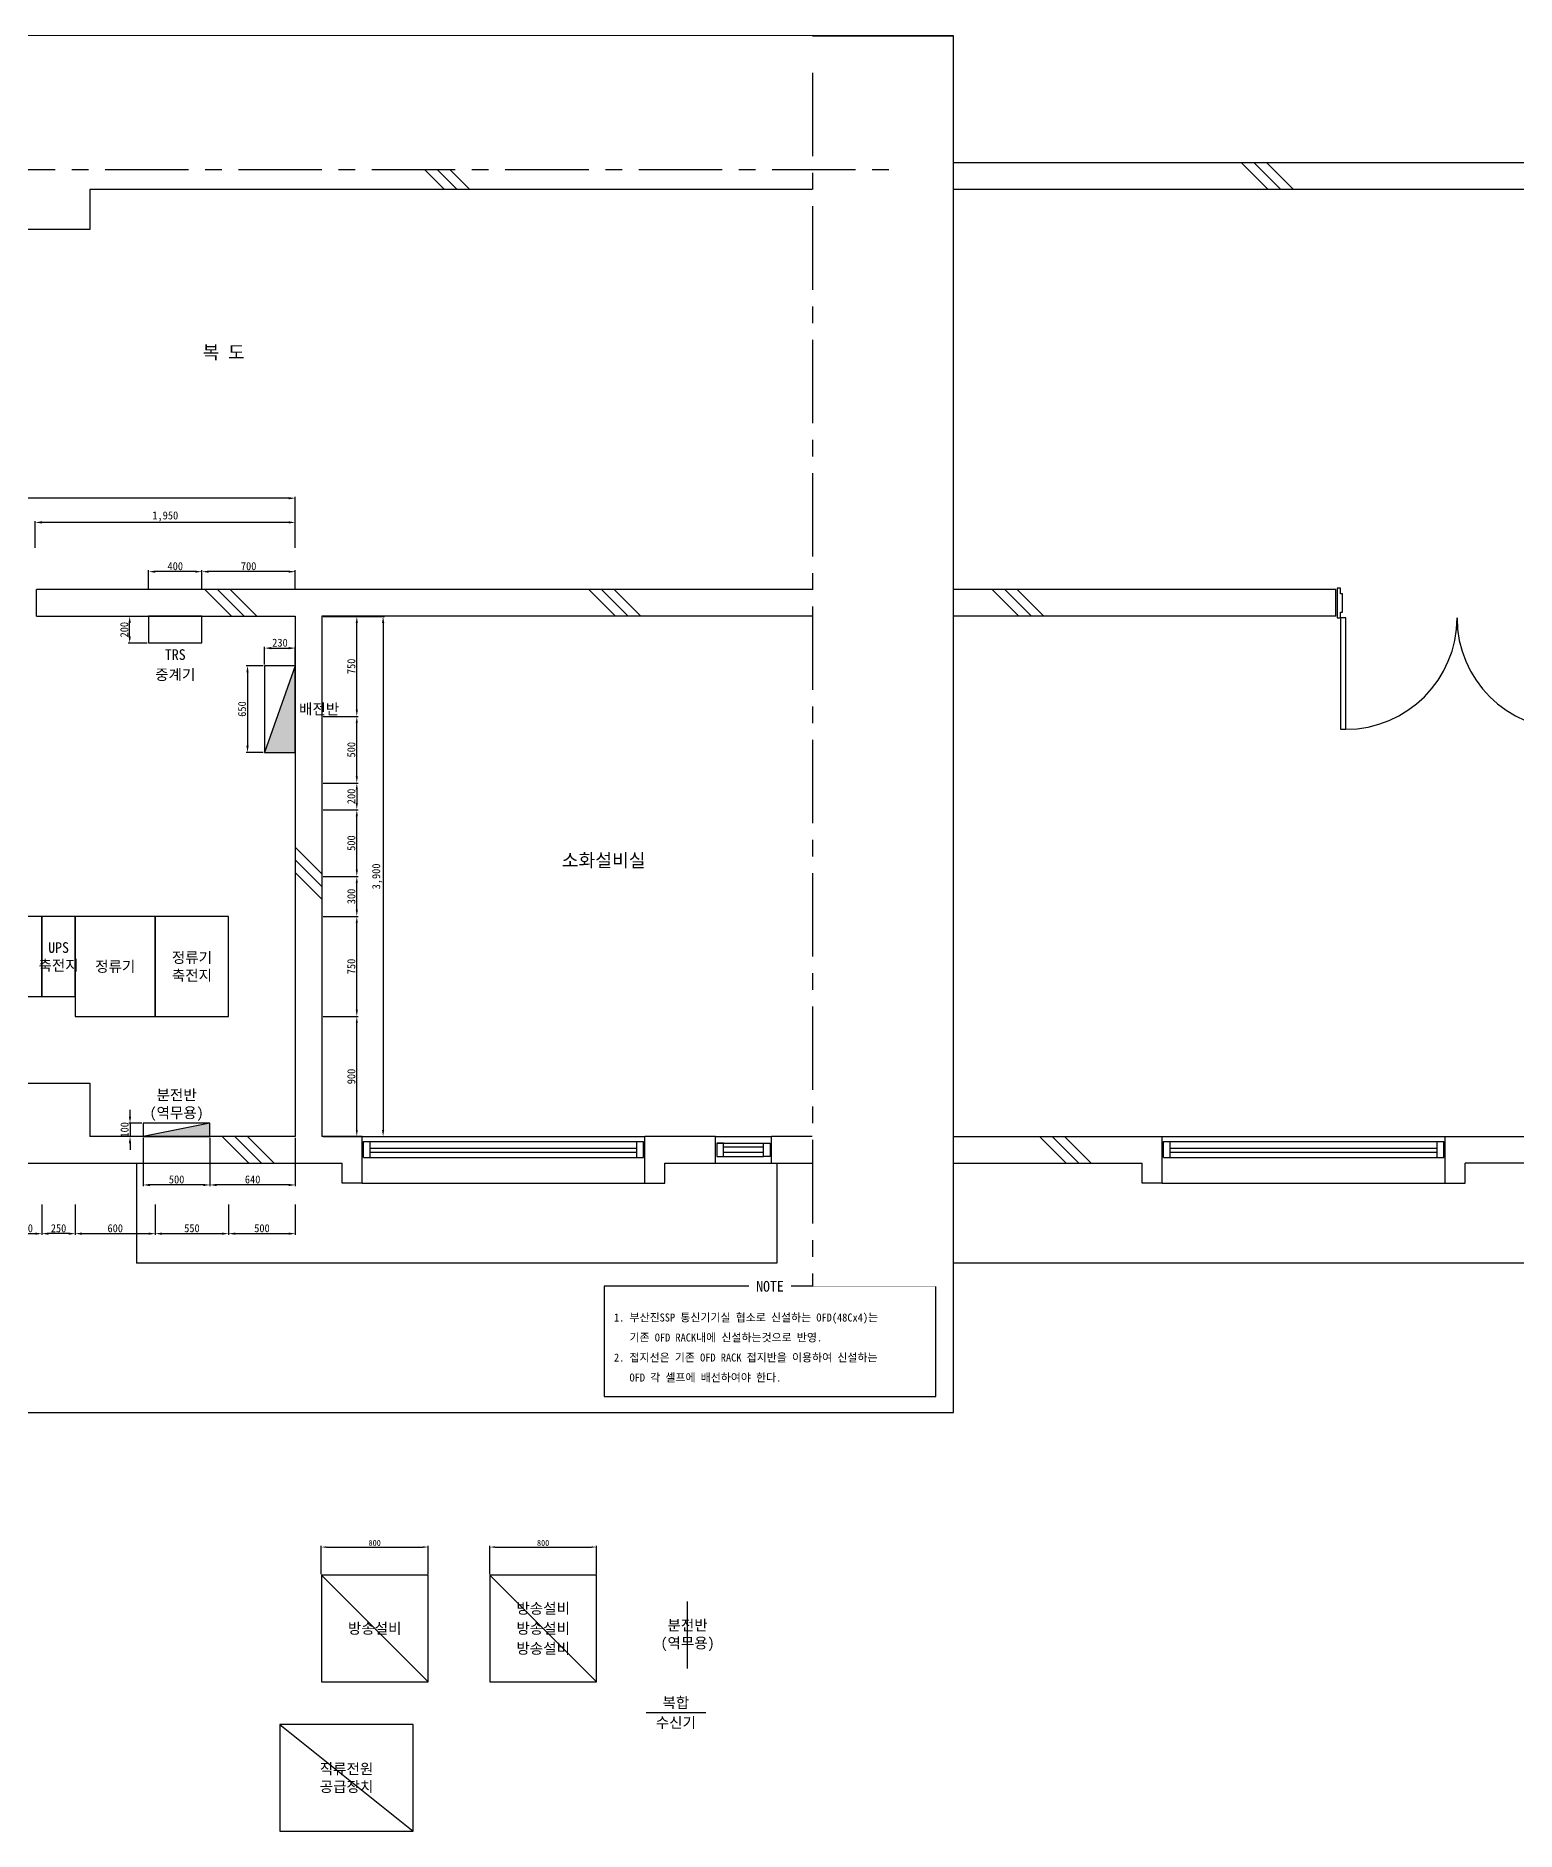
# Model space of a CAD drawing. Header units: millimetres. Extents: x 3254 to 63565, y -370693 to -326973.
# Drawn here: x 41210 to 52308, y -370693 to -357233 of the extents above; entities that cross this region are included whole.
import ezdxf
from ezdxf.enums import TextEntityAlignment as Align

# ---------------------------------------------------------------- set-up
doc = ezdxf.new("R2010")
doc.units = ezdxf.units.MM
doc.set_wipeout_variables(frame=1)
doc.linetypes.add('A-CENTR01', pattern=[2, 1.25, -0.25, 0.25, -0.25])
for name, color, linetype in [('TN-MACL', 6, 'A-CENTR01'), ('TT-BASE', 253, 'Continuous'), ('TZ-BASE', 253, 'Continuous'), ('TZ-DIMS', 1, 'Continuous'), ('TZ-LINE', 4, 'Continuous'), ('TZ-PATT', 254, 'Continuous'), ('TZ-TEX2', 3, 'Continuous'), ('TZ-TEXT', 3, 'Continuous')]:
    doc.layers.add(name, color=color, linetype=linetype)
doc.layers.add('TX-PAPR', color=2, linetype='Continuous', plot=False)
doc.styles.get("Standard").update_dxf_attribs({"font": 'GulimChe.ttf'})
doc.linetypes.add('BATTINB', pattern='A,0,-0.0025,[134,GulimChe.ttf,S=0.0025,R=0,X=-0.0025,Y=0.01],-0.005,[134,GulimChe.ttf,S=0.0025,R=180,X=0.0025,Y=0.01],-0.0025', length=0.01)
doc.dimstyles.new('D15', dxfattribs={"dimscale": 15, "dimtxt": 3, "dimasz": 2.5, "dimexe": 0.5, "dimexo": 0.5, "dimgap": 0.5, "dimtad": 1, "dimdec": 0, "dimzin": 1, "dimdsep": 46, "dimlunit": 6, "dimtxsty": 'Standard', "dimcen": 1, "dimclrd": 1, "dimclre": 1, "dimclrt": 3, "dimadec": 0, "dimazin": 0, "dimtfac": 1, "dimtdec": 0, "dimtix": 1, "dimtmove": 2, "dimatfit": 3, "dimfxl": 0, "dimtvp": 2, "dimlwd": -1, "dimlwe": -1, "dimarcsym": 0})
doc.dimstyles.new('D20', dxfattribs={"dimscale": 20, "dimtxt": 3, "dimasz": 2.5, "dimexe": 0.5, "dimexo": 0.5, "dimgap": 0.5, "dimtad": 1, "dimdec": 0, "dimzin": 1, "dimdsep": 46, "dimlunit": 6, "dimtxsty": 'Standard', "dimcen": 1, "dimclrd": 1, "dimclre": 1, "dimclrt": 3, "dimadec": 0, "dimazin": 0, "dimtfac": 1, "dimtdec": 0, "dimtix": 1, "dimtmove": 2, "dimatfit": 3, "dimfxl": 0, "dimtvp": 2, "dimlwd": -1, "dimlwe": -1, "dimarcsym": 0})

# ---------------------------------------------------------------- blocks, each defined once
blk = doc.blocks.new('*D41')
at = {"layer": 'DEFPOINTS', "color": 0}
for p in [(41505, -365985), (42105, -365985), (42105, -366213)]:
    blk.add_point(p, dxfattribs=at)
at = {"layer": 'TZ-DIMS', "color": 1}
for p, q in [((41505, -365995), (41505, -366223)), ((42105, -365995), (42105, -366223)), ((41555, -366213), (42055, -366213))]:
    blk.add_line(p, q, dxfattribs=at)
for points in [[(41555, -366205), (41555, -366222), (41505, -366213)], [(42055, -366205), (42055, -366222), (42105, -366213)]]:
    blk.add_solid(points, dxfattribs=at)
at = {"layer": 'TZ-DIMS', "color": 3, "insert": (41805, -366173), "char_height": 60, "attachment_point": 5}
blk.add_mtext('600', dxfattribs=at)
blk = doc.blocks.new('*D42')
at = {"layer": 'DEFPOINTS', "color": 0}
for p in [(42105, -365985), (42655, -365985), (42655, -366213)]:
    blk.add_point(p, dxfattribs=at)
at = {"layer": 'TZ-DIMS', "color": 1}
for p, q in [((42105, -365995), (42105, -366223)), ((42655, -365995), (42655, -366223)), ((42155, -366213), (42605, -366213))]:
    blk.add_line(p, q, dxfattribs=at)
for points in [[(42155, -366205), (42155, -366222), (42105, -366213)], [(42605, -366205), (42605, -366222), (42655, -366213)]]:
    blk.add_solid(points, dxfattribs=at)
at = {"layer": 'TZ-DIMS', "color": 3, "insert": (42380, -366173), "char_height": 60, "attachment_point": 5}
blk.add_mtext('550', dxfattribs=at)
blk = doc.blocks.new('*D43')
at = {"layer": 'DEFPOINTS', "color": 0}
for p in [(42655, -365985), (43155, -365985), (43155, -366213)]:
    blk.add_point(p, dxfattribs=at)
at = {"layer": 'TZ-DIMS', "color": 1}
for p, q in [((42655, -365995), (42655, -366223)), ((43155, -365995), (43155, -366223)), ((42705, -366213), (43105, -366213))]:
    blk.add_line(p, q, dxfattribs=at)
for points in [[(42705, -366205), (42705, -366222), (42655, -366213)], [(43105, -366205), (43105, -366222), (43155, -366213)]]:
    blk.add_solid(points, dxfattribs=at)
at = {"layer": 'TZ-DIMS', "color": 3, "insert": (42905, -366173), "char_height": 60, "attachment_point": 5}
blk.add_mtext('500', dxfattribs=at)
blk = doc.blocks.new('*D34')
at = {"layer": 'DEFPOINTS', "color": 0}
for p in [(43355, -364585), (43616, -364585), (43355, -365485)]:
    blk.add_point(p, dxfattribs=at)
at = {"layer": 'TZ-DIMS', "color": 1}
for p, q in [((43365, -364585), (43626, -364585)), ((43616, -365435), (43616, -364635)), ((43365, -365485), (43626, -365485))]:
    blk.add_line(p, q, dxfattribs=at)
for points in [[(43608, -364635), (43624, -364635), (43616, -364585)], [(43608, -365435), (43624, -365435), (43616, -365485)]]:
    blk.add_solid(points, dxfattribs=at)
at = {"layer": 'TZ-DIMS', "color": 3, "insert": (43575, -365035), "char_height": 60, "attachment_point": 5, "rotation": 90}
blk.add_mtext('900', dxfattribs=at)
blk = doc.blocks.new('*D35')
at = {"layer": 'DEFPOINTS', "color": 0}
for p in [(43355, -363835), (43616, -363835), (43355, -364585)]:
    blk.add_point(p, dxfattribs=at)
at = {"layer": 'TZ-DIMS', "color": 1}
for p, q in [((43365, -363835), (43626, -363835)), ((43616, -364535), (43616, -363885)), ((43365, -364585), (43626, -364585))]:
    blk.add_line(p, q, dxfattribs=at)
for points in [[(43608, -363885), (43624, -363885), (43616, -363835)], [(43608, -364535), (43624, -364535), (43616, -364585)]]:
    blk.add_solid(points, dxfattribs=at)
at = {"layer": 'TZ-DIMS', "color": 3, "insert": (43575, -364210), "char_height": 60, "attachment_point": 5, "rotation": 90}
blk.add_mtext('750', dxfattribs=at)
blk = doc.blocks.new('*D36')
at = {"layer": 'DEFPOINTS', "color": 0}
for p in [(43355, -363535), (43616, -363535), (43355, -363835)]:
    blk.add_point(p, dxfattribs=at)
at = {"layer": 'TZ-DIMS', "color": 1}
for p, q in [((43365, -363535), (43626, -363535)), ((43616, -363785), (43616, -363585)), ((43365, -363835), (43626, -363835))]:
    blk.add_line(p, q, dxfattribs=at)
for points in [[(43608, -363585), (43624, -363585), (43616, -363535)], [(43608, -363785), (43624, -363785), (43616, -363835)]]:
    blk.add_solid(points, dxfattribs=at)
at = {"layer": 'TZ-DIMS', "color": 3, "insert": (43575, -363685), "char_height": 60, "attachment_point": 5, "rotation": 90}
blk.add_mtext('300', dxfattribs=at)
blk = doc.blocks.new('*D37')
at = {"layer": 'DEFPOINTS', "color": 0}
for p in [(43355, -363035), (43616, -363035), (43355, -363535)]:
    blk.add_point(p, dxfattribs=at)
at = {"layer": 'TZ-DIMS', "color": 1}
for p, q in [((43365, -363035), (43626, -363035)), ((43616, -363485), (43616, -363085)), ((43365, -363535), (43626, -363535))]:
    blk.add_line(p, q, dxfattribs=at)
for points in [[(43608, -363085), (43624, -363085), (43616, -363035)], [(43608, -363485), (43624, -363485), (43616, -363535)]]:
    blk.add_solid(points, dxfattribs=at)
at = {"layer": 'TZ-DIMS', "color": 3, "insert": (43575, -363285), "char_height": 60, "attachment_point": 5, "rotation": 90}
blk.add_mtext('500', dxfattribs=at)
blk = doc.blocks.new('*D38')
at = {"layer": 'DEFPOINTS', "color": 0}
for p in [(43355, -361585), (43616, -361585), (43355, -362335)]:
    blk.add_point(p, dxfattribs=at)
at = {"layer": 'TZ-DIMS', "color": 1}
for p, q in [((43365, -361585), (43626, -361585)), ((43616, -362285), (43616, -361635)), ((43365, -362335), (43626, -362335))]:
    blk.add_line(p, q, dxfattribs=at)
for points in [[(43608, -361635), (43624, -361635), (43616, -361585)], [(43608, -362285), (43624, -362285), (43616, -362335)]]:
    blk.add_solid(points, dxfattribs=at)
at = {"layer": 'TZ-DIMS', "color": 3, "insert": (43575, -361960), "char_height": 60, "attachment_point": 5, "rotation": 90}
blk.add_mtext('750', dxfattribs=at)
blk = doc.blocks.new('*D39')
at = {"layer": 'DEFPOINTS', "color": 0}
for p in [(43355, -362335), (43616, -362335), (43355, -362835)]:
    blk.add_point(p, dxfattribs=at)
at = {"layer": 'TZ-DIMS', "color": 1}
for p, q in [((43365, -362335), (43626, -362335)), ((43616, -362785), (43616, -362385)), ((43365, -362835), (43626, -362835))]:
    blk.add_line(p, q, dxfattribs=at)
for points in [[(43608, -362385), (43624, -362385), (43616, -362335)], [(43608, -362785), (43624, -362785), (43616, -362835)]]:
    blk.add_solid(points, dxfattribs=at)
at = {"layer": 'TZ-DIMS', "color": 3, "insert": (43575, -362585), "char_height": 60, "attachment_point": 5, "rotation": 90}
blk.add_mtext('500', dxfattribs=at)
blk = doc.blocks.new('*D44')
at = {"layer": 'DEFPOINTS', "color": 0}
for p in [(43355, -362835), (43355, -363035), (43616, -363035)]:
    blk.add_point(p, dxfattribs=at)
at = {"layer": 'TZ-DIMS', "color": 1}
for p, q in [((43365, -362835), (43626, -362835)), ((43616, -362885), (43616, -362985)), ((43365, -363035), (43626, -363035))]:
    blk.add_line(p, q, dxfattribs=at)
for points in [[(43608, -362885), (43624, -362885), (43616, -362835)], [(43608, -362985), (43624, -362985), (43616, -363035)]]:
    blk.add_solid(points, dxfattribs=at)
at = {"layer": 'TZ-DIMS', "color": 3, "insert": (43575, -362935), "char_height": 60, "attachment_point": 5, "rotation": 90}
blk.add_mtext('200', dxfattribs=at)
blk = doc.blocks.new('*D24')
at = {"layer": 'DEFPOINTS', "color": 0}
for p in [(41205, -360881), (41205, -361081), (43155, -361081)]:
    blk.add_point(p, dxfattribs=at)
at = {"layer": 'TZ-DIMS', "color": 1}
for p, q in [((41205, -361071), (41205, -360871)), ((43105, -360881), (41255, -360881)), ((43155, -361071), (43155, -360871))]:
    blk.add_line(p, q, dxfattribs=at)
for points in [[(41255, -360872), (41255, -360889), (41205, -360881)], [(43105, -360872), (43105, -360889), (43155, -360881)]]:
    blk.add_solid(points, dxfattribs=at)
at = {"layer": 'TZ-DIMS', "color": 3, "insert": (42180, -360836), "char_height": 60, "attachment_point": 5}
blk.add_mtext('1,950', dxfattribs=at)
blk = doc.blocks.new('*D27')
at = {"layer": 'DEFPOINTS', "color": 0}
for p in [(42455, -361250), (42455, -361385), (43155, -361385)]:
    blk.add_point(p, dxfattribs=at)
at = {"layer": 'TZ-DIMS', "color": 1}
for p, q in [((42455, -361375), (42455, -361240)), ((43105, -361250), (42505, -361250)), ((43155, -361375), (43155, -361240))]:
    blk.add_line(p, q, dxfattribs=at)
for points in [[(42505, -361242), (42505, -361258), (42455, -361250)], [(43105, -361242), (43105, -361258), (43155, -361250)]]:
    blk.add_solid(points, dxfattribs=at)
at = {"layer": 'TZ-DIMS', "color": 3, "insert": (42805, -361209), "char_height": 60, "attachment_point": 5}
blk.add_mtext('700', dxfattribs=at)
blk = doc.blocks.new('*D28')
at = {"layer": 'DEFPOINTS', "color": 0}
for p in [(42055, -361250), (42055, -361385), (42455, -361385)]:
    blk.add_point(p, dxfattribs=at)
at = {"layer": 'TZ-DIMS', "color": 1}
for p, q in [((42055, -361375), (42055, -361240)), ((42405, -361250), (42105, -361250)), ((42455, -361375), (42455, -361240))]:
    blk.add_line(p, q, dxfattribs=at)
for points in [[(42105, -361242), (42105, -361258), (42055, -361250)], [(42405, -361242), (42405, -361258), (42455, -361250)]]:
    blk.add_solid(points, dxfattribs=at)
at = {"layer": 'TZ-DIMS', "color": 3, "insert": (42255, -361209), "char_height": 60, "attachment_point": 5}
blk.add_mtext('400', dxfattribs=at)
blk = doc.blocks.new('*D48')
at = {"layer": 'DEFPOINTS', "color": 0}
for p in [(41913, -361585), (42055, -361585), (42055, -361785)]:
    blk.add_point(p, dxfattribs=at)
at = {"layer": 'TZ-DIMS', "color": 1}
for p, q in [((42045, -361585), (41903, -361585)), ((41913, -361735), (41913, -361635)), ((42045, -361785), (41903, -361785))]:
    blk.add_line(p, q, dxfattribs=at)
for points in [[(41905, -361635), (41922, -361635), (41913, -361585)], [(41905, -361735), (41922, -361735), (41913, -361785)]]:
    blk.add_solid(points, dxfattribs=at)
at = {"layer": 'TZ-DIMS', "color": 3, "insert": (41873, -361685), "char_height": 60, "attachment_point": 5, "rotation": 90}
blk.add_mtext('200', dxfattribs=at)
blk = doc.blocks.new('*D53')
at = {"layer": 'DEFPOINTS', "color": 0}
for p in [(42515, -365485), (43155, -365485), (42515, -365848)]:
    blk.add_point(p, dxfattribs=at)
at = {"layer": 'TZ-DIMS', "color": 1}
for p, q in [((42515, -365495), (42515, -365858)), ((43155, -365495), (43155, -365858)), ((43105, -365848), (42565, -365848))]:
    blk.add_line(p, q, dxfattribs=at)
for points in [[(42565, -365840), (42565, -365857), (42515, -365848)], [(43105, -365840), (43105, -365857), (43155, -365848)]]:
    blk.add_solid(points, dxfattribs=at)
at = {"layer": 'TZ-DIMS', "color": 3, "insert": (42835, -365807), "char_height": 60, "attachment_point": 5}
blk.add_mtext('640', dxfattribs=at)
blk = doc.blocks.new('*D54')
at = {"layer": 'DEFPOINTS', "color": 0}
for p in [(42015, -365485), (42515, -365485), (42015, -365848)]:
    blk.add_point(p, dxfattribs=at)
at = {"layer": 'TZ-DIMS', "color": 1}
for p, q in [((42015, -365495), (42015, -365858)), ((42515, -365495), (42515, -365858)), ((42465, -365848), (42065, -365848))]:
    blk.add_line(p, q, dxfattribs=at)
for points in [[(42065, -365840), (42065, -365857), (42015, -365848)], [(42465, -365840), (42465, -365857), (42515, -365848)]]:
    blk.add_solid(points, dxfattribs=at)
at = {"layer": 'TZ-DIMS', "color": 3, "insert": (42265, -365807), "char_height": 60, "attachment_point": 5}
blk.add_mtext('500', dxfattribs=at)
blk = doc.blocks.new('*D55')
at = {"layer": 'DEFPOINTS', "color": 0}
for p in [(42015, -365385), (41916, -365485), (42015, -365485)]:
    blk.add_point(p, dxfattribs=at)
at = {"layer": 'TZ-DIMS', "color": 1}
for p, q in [((41916, -365335), (41916, -365285)), ((42005, -365385), (41906, -365385)), ((41916, -365385), (41916, -365485)), ((42005, -365485), (41906, -365485)), ((41916, -365535), (41916, -365585))]:
    blk.add_line(p, q, dxfattribs=at)
for points in [[(41907, -365335), (41924, -365335), (41916, -365385)], [(41907, -365535), (41924, -365535), (41916, -365485)]]:
    blk.add_solid(points, dxfattribs=at)
at = {"layer": 'TZ-DIMS', "color": 3, "insert": (41875, -365435), "char_height": 60, "attachment_point": 5, "rotation": 90}
blk.add_mtext('100', dxfattribs=at)
blk = doc.blocks.new('*D56')
at = {"layer": 'DEFPOINTS', "color": 0}
for p in [(42925, -361955), (42797, -362605), (42925, -362605)]:
    blk.add_point(p, dxfattribs=at)
at = {"layer": 'TZ-DIMS', "color": 1}
for p, q in [((42915, -361955), (42787, -361955)), ((42797, -362005), (42797, -362555)), ((42915, -362605), (42787, -362605))]:
    blk.add_line(p, q, dxfattribs=at)
for points in [[(42788, -362005), (42805, -362005), (42797, -361955)], [(42788, -362555), (42805, -362555), (42797, -362605)]]:
    blk.add_solid(points, dxfattribs=at)
at = {"layer": 'TZ-DIMS', "color": 3, "insert": (42756, -362280), "char_height": 60, "attachment_point": 5, "rotation": 90}
blk.add_mtext('650', dxfattribs=at)
blk = doc.blocks.new('*D57')
at = {"layer": 'DEFPOINTS', "color": 0}
for p in [(43155, -361823), (42925, -361955), (43155, -361955)]:
    blk.add_point(p, dxfattribs=at)
at = {"layer": 'TZ-DIMS', "color": 1}
for p, q in [((42925, -361945), (42925, -361813)), ((42975, -361823), (43105, -361823)), ((43155, -361945), (43155, -361813))]:
    blk.add_line(p, q, dxfattribs=at)
for points in [[(42975, -361815), (42975, -361832), (42925, -361823)], [(43105, -361815), (43105, -361832), (43155, -361823)]]:
    blk.add_solid(points, dxfattribs=at)
at = {"layer": 'TZ-DIMS', "color": 3, "insert": (43040, -361783), "char_height": 60, "attachment_point": 5}
blk.add_mtext('230', dxfattribs=at)
blk = doc.blocks.new('*D45')
at = {"layer": 'DEFPOINTS', "color": 0}
for p in [(37465, -360699), (37465, -361081), (43155, -361081)]:
    blk.add_point(p, dxfattribs=at)
at = {"layer": 'TZ-DIMS', "color": 1}
for p, q in [((37465, -361071), (37465, -360689)), ((43105, -360699), (37515, -360699)), ((43155, -361071), (43155, -360689))]:
    blk.add_line(p, q, dxfattribs=at)
for points in [[(37515, -360691), (37515, -360708), (37465, -360699)], [(43105, -360691), (43105, -360708), (43155, -360699)]]:
    blk.add_solid(points, dxfattribs=at)
at = {"layer": 'TZ-DIMS', "color": 3, "insert": (40310, -360655), "char_height": 60, "attachment_point": 5}
blk.add_mtext('5,690', dxfattribs=at)
blk = doc.blocks.new('*D58')
at = {"layer": 'DEFPOINTS', "color": 0}
for p in [(43355, -361585), (43355, -365485), (43813, -365485)]:
    blk.add_point(p, dxfattribs=at)
at = {"layer": 'TZ-DIMS', "color": 1}
for p, q in [((43365, -361585), (43823, -361585)), ((43813, -361635), (43813, -365435)), ((43365, -365485), (43823, -365485))]:
    blk.add_line(p, q, dxfattribs=at)
for points in [[(43805, -361635), (43822, -361635), (43813, -361585)], [(43805, -365435), (43822, -365435), (43813, -365485)]]:
    blk.add_solid(points, dxfattribs=at)
at = {"layer": 'TZ-DIMS', "color": 3, "insert": (43769, -363535), "char_height": 60, "attachment_point": 5, "rotation": 90}
blk.add_mtext('3,900', dxfattribs=at)
blk = doc.blocks.new('*D60')
at = {"layer": 'DEFPOINTS', "color": 0}
for p in [(41005, -365985), (41255, -365985), (41255, -366213)]:
    blk.add_point(p, dxfattribs=at)
at = {"layer": 'TZ-DIMS', "color": 1}
for p, q in [((41005, -365995), (41005, -366223)), ((41255, -365995), (41255, -366223)), ((41055, -366213), (41205, -366213))]:
    blk.add_line(p, q, dxfattribs=at)
for points in [[(41055, -366205), (41055, -366222), (41005, -366213)], [(41205, -366205), (41205, -366222), (41255, -366213)]]:
    blk.add_solid(points, dxfattribs=at)
at = {"layer": 'TZ-DIMS', "color": 3, "insert": (41130, -366173), "char_height": 60, "attachment_point": 5}
blk.add_mtext('250', dxfattribs=at)
blk = doc.blocks.new('*D61')
at = {"layer": 'DEFPOINTS', "color": 0}
for p in [(41255, -365985), (41505, -365985), (41255, -366213)]:
    blk.add_point(p, dxfattribs=at)
at = {"layer": 'TZ-DIMS', "color": 1}
for p, q in [((41255, -365995), (41255, -366223)), ((41505, -365995), (41505, -366223)), ((41455, -366213), (41305, -366213))]:
    blk.add_line(p, q, dxfattribs=at)
for points in [[(41305, -366205), (41305, -366222), (41255, -366213)], [(41455, -366205), (41455, -366222), (41505, -366213)]]:
    blk.add_solid(points, dxfattribs=at)
at = {"layer": 'TZ-DIMS', "color": 3, "insert": (41380, -366173), "char_height": 60, "attachment_point": 5}
blk.add_mtext('250', dxfattribs=at)
blk = doc.blocks.new('*D62')
at = {"layer": 'DEFPOINTS', "color": 0}
for p in [(44150, -368563), (43350, -368772), (44150, -368772)]:
    blk.add_point(p, dxfattribs=at)
at = {"layer": 'TZ-DIMS', "color": 1}
for p, q in [((43350, -368765), (43350, -368555)), ((43388, -368563), (44113, -368563)), ((44150, -368765), (44150, -368555))]:
    blk.add_line(p, q, dxfattribs=at)
for points in [[(43388, -368557), (43388, -368569), (43350, -368563)], [(44113, -368557), (44113, -368569), (44150, -368563)]]:
    blk.add_solid(points, dxfattribs=at)
at = {"layer": 'TZ-DIMS', "color": 3, "insert": (43750, -368532), "char_height": 45, "attachment_point": 5}
blk.add_mtext('800', dxfattribs=at)
blk = doc.blocks.new('*D63')
at = {"layer": 'DEFPOINTS', "color": 0}
for p in [(45413, -368563), (44613, -368772), (45413, -368772)]:
    blk.add_point(p, dxfattribs=at)
at = {"layer": 'TZ-DIMS', "color": 1}
for p, q in [((44613, -368765), (44613, -368555)), ((44651, -368563), (45376, -368563)), ((45413, -368765), (45413, -368555))]:
    blk.add_line(p, q, dxfattribs=at)
for points in [[(44651, -368557), (44651, -368569), (44613, -368563)], [(45376, -368557), (45376, -368569), (45413, -368563)]]:
    blk.add_solid(points, dxfattribs=at)
at = {"layer": 'TZ-DIMS', "color": 3, "insert": (45013, -368532), "char_height": 45, "attachment_point": 5}
blk.add_mtext('800', dxfattribs=at)

msp = doc.modelspace()

# ---------------------------------------------------------------- hatches: boundary and pattern name
at = {"layer": 'TT-BASE'}
h = msp.add_hatch(color=256, dxfattribs=at)
h.dxf.hatch_style = 1
h.paths.add_polyline_path([(43155.1, -361954.8), (42925.1, -362604.8), (43155.1, -362604.8)])
h = msp.add_hatch(color=256, dxfattribs=at)
h.dxf.hatch_style = 1
h.paths.add_polyline_path([(42515.1, -365384.8), (42015.1, -365484.8), (42515.1, -365484.8)])

# ---------------------------------------------------------------- linework, layer by layer
for points in [[(42055.1, -361784.8), (42455.1, -361784.8), (42455.1, -361584.8), (42055.1, -361584.8)], [(42925.1, -362604.8), (43155.1, -362604.8), (43155.1, -361954.8), (42925.1, -361954.8)], [(41005.1, -364434.8), (41255.1, -364434.8), (41255.1, -363834.8), (41005.1, -363834.8)], [(41255.1, -364434.8), (41505.1, -364434.8), (41505.1, -363834.8), (41255.1, -363834.8)], [(41505.1, -364584.8), (42105.1, -364584.8), (42105.1, -363834.8), (41505.1, -363834.8)], [(42105.1, -364584.8), (42655.1, -364584.8), (42655.1, -363834.8), (42105.1, -363834.8)], [(42015.1, -365484.8), (42515.1, -365484.8), (42515.1, -365384.8), (42015.1, -365384.8)], [(43350.3, -369572.5), (44150.3, -369572.5), (44150.3, -368772.5), (43350.3, -368772.5)], [(44613.2, -369572.5), (45413.2, -369572.5), (45413.2, -368772.5), (44613.2, -368772.5)], [(43038.8, -370692.6), (44038.8, -370692.6), (44038.8, -369892.6), (43038.8, -369892.6)]]:
    msp.add_lwpolyline(points, close=True, dxfattribs=at)
for points in [[(43155.1, -361954.8), (42925.1, -362604.8)], [(42515.1, -365384.8), (42015.1, -365484.8)], [(43350.3, -368772.5), (44150.3, -369572.5)], [(44613.2, -368772.5), (45413.2, -369572.5)], [(43038.8, -369892.6), (44038.8, -370692.6)]]:
    msp.add_lwpolyline(points, dxfattribs=at)
at = {"layer": 'TX-PAPR'}
msp.add_lwpolyline([(32170.1, -367553.2), (48090.1, -367553.2), (48090.1, -357233.2), (32170.1, -357233.2)], close=True, dxfattribs=at)
for points in [[(46095.9, -369472.6), (46095.9, -368972.3)], [(45784.6, -369804.3), (46231.6, -369804.3)]]:
    msp.add_lwpolyline(points, dxfattribs=at)
at = {"layer": 'TZ-BASE'}
for p, q in [((44278.8, -358128.3), (44172.3, -358128.3)), ((44522.3, -358128.3), (44415.8, -358128.3)), ((59415.1, -358184.8), (22875.1, -358184.8)), ((44073.9, -358184.8), (44273.9, -358384.8)), ((44168.2, -358184.8), (44368.2, -358384.8)), ((44262.4, -358184.8), (44462.4, -358384.8)), ((50249.3, -358184.8), (50449.3, -358384.8)), ((50343.6, -358184.8), (50543.6, -358384.8)), ((50437.8, -358184.8), (50637.8, -358384.8)), ((41615.1, -358384.8), (41615.1, -358684.8)), ((47115.1, -358384.8), (41615.1, -358384.8)), ((47115.1, -358684.8), (47115.1, -358384.8)), ((47615.1, -358384.8), (47615.1, -358684.8)), ((53115.1, -358384.8), (47615.1, -358384.8)), ((41615.1, -358684.8), (41115.1, -358684.8)), ((47615.1, -358684.8), (47115.1, -358684.8)), ((41215.1, -361584.8), (41215.1, -361384.8)), ((50955.1, -361384.8), (41215.1, -361384.8)), ((42477.6, -361384.8), (42677.6, -361584.8)), ((42571.9, -361384.8), (42771.9, -361584.8)), ((42666.2, -361384.8), (42866.2, -361584.8)), ((45356.8, -361384.8), (45556.8, -361584.8)), ((45451, -361384.8), (45651, -361584.8)), ((45545.3, -361384.8), (45745.3, -361584.8)), ((48379.1, -361384.8), (48579.1, -361584.8)), ((48473.4, -361384.8), (48673.4, -361584.8)), ((48567.7, -361384.8), (48767.7, -361584.8)), ((50955.1, -361584.8), (50955.1, -361384.8)), ((41215.1, -361584.8), (43155.1, -361584.8)), ((43155.1, -361584.8), (43155.1, -365484.8)), ((43355.1, -361584.8), (43355.1, -365484.8)), ((50955.1, -361584.8), (43355.1, -361584.8)), ((43155.1, -363316.2), (43355.1, -363516.2)), ((43155.1, -363410.4), (43355.1, -363610.4)), ((43155.1, -363504.7), (43355.1, -363704.7)), ((41115.1, -365084.8), (41615.1, -365084.8)), ((41615.1, -365084.8), (41615.1, -365484.8)), ((47115.1, -365484.8), (47115.1, -365084.8)), ((47115.1, -365084.8), (47615.1, -365084.8)), ((47615.1, -365084.8), (47615.1, -365484.8)), ((43155.1, -365484.8), (41615.1, -365484.8)), ((42606.7, -365484.8), (42806.7, -365684.8)), ((42701, -365484.8), (42901, -365684.8)), ((42795.3, -365484.8), (42995.3, -365684.8)), ((43655.1, -365484.8), (43355.1, -365484.8)), ((43655.1, -365484.8), (45775.1, -365484.8)), ((43655.1, -365834.8), (43655.1, -365484.8)), ((43665.1, -365523.2), (45765.1, -365523.2)), ((43665.1, -365643.2), (43665.1, -365523.2)), ((43715.1, -365643.2), (43715.1, -365523.2)), ((45715.1, -365643.2), (45715.1, -365523.2)), ((45765.1, -365643.2), (45765.1, -365523.2)), ((45775.1, -365834.8), (45775.1, -365484.8)), ((46305.1, -365484.8), (45775.1, -365484.8)), ((46305.1, -365484.8), (46725.1, -365484.8)), ((46305.1, -365684.8), (46305.1, -365484.8)), ((46315.1, -365534.8), (46665.1, -365534.8)), ((47115.1, -365484.8), (46725.1, -365484.8)), ((46725.1, -365684.8), (46725.1, -365484.8)), ((47615.1, -365484.8), (49655.1, -365484.8)), ((48733.9, -365484.8), (48933.9, -365684.8)), ((48828.2, -365484.8), (49028.2, -365684.8)), ((48922.5, -365484.8), (49122.5, -365684.8)), ((49655.1, -365484.8), (51775.1, -365484.8)), ((49655.1, -365834.8), (49655.1, -365484.8)), ((49665.1, -365523.2), (51765.1, -365523.2)), ((49665.1, -365643.2), (49665.1, -365523.2)), ((49715.1, -365643.2), (49715.1, -365523.2)), ((51715.1, -365643.2), (51715.1, -365523.2)), ((51765.1, -365643.2), (51765.1, -365523.2)), ((51775.1, -365834.8), (51775.1, -365484.8)), ((51775.1, -365484.8), (53115.1, -365484.8)), ((40750.1, -365684.8), (43505.1, -365684.8)), ((41965.1, -365684.8), (41965.1, -366434.8)), ((43505.1, -365834.8), (43505.1, -365684.8)), ((43665.1, -365643.2), (45765.1, -365643.2)), ((43715.1, -365571.6), (45715.1, -365571.6)), ((43715.1, -365601.6), (45715.1, -365601.6)), ((45925.1, -365684.8), (46305.1, -365684.8)), ((45925.1, -365834.8), (45925.1, -365684.8)), ((46305.1, -365684.8), (46725.1, -365684.8)), ((46315.1, -365634.8), (46665.1, -365634.8)), ((46365.1, -365563.1), (46665.1, -365563.1)), ((46365.1, -365601.4), (46665.1, -365601.4)), ((46725.1, -365684.8), (49505.1, -365684.8)), ((46765.1, -365684.8), (46765.1, -366434.8)), ((47265.1, -365659.8), (47265.1, -365859.8)), ((47965.1, -365684.8), (47965.1, -366434.8)), ((49505.1, -365834.8), (49505.1, -365684.8)), ((49665.1, -365643.2), (51765.1, -365643.2)), ((49715.1, -365571.6), (51715.1, -365571.6)), ((49715.1, -365601.6), (51715.1, -365601.6)), ((51925.1, -365834.8), (51925.1, -365684.8)), ((53615.1, -365684.8), (51925.1, -365684.8)), ((47365.1, -365759.8), (47165.1, -365759.8)), ((43655.1, -365834.8), (43505.1, -365834.8)), ((43655.1, -365834.8), (45775.1, -365834.8)), ((45775.1, -365834.8), (45925.1, -365834.8)), ((49655.1, -365834.8), (49505.1, -365834.8)), ((49655.1, -365834.8), (51775.1, -365834.8)), ((51775.1, -365834.8), (51925.1, -365834.8)), ((46765.1, -366434.8), (41965.1, -366434.8)), ((52765.1, -366434.8), (47965.1, -366434.8))]:
    msp.add_line(p, q, dxfattribs=at)
for points in [[(50965.1, -361596.8), (50990.1, -361596.8), (50990.1, -361553.8), (51005.1, -361553.8), (51005.1, -361415.8), (50990.1, -361415.8), (50990.1, -361372.8), (50965.1, -361372.8)], [(50990.1, -361596.8), (50990.1, -362431.8), (51030.1, -362431.8), (51030.1, -361596.8)], [(46315.1, -365634.8), (46365.1, -365634.8), (46365.1, -365534.8), (46315.1, -365534.8)], [(46715.1, -365634.8), (46665.1, -365634.8), (46665.1, -365534.8), (46715.1, -365534.8)]]:
    msp.add_lwpolyline(points, close=True, dxfattribs=at)
msp.add_circle((47265.1, -365759.8), 50, dxfattribs=at)
for centre, radius, start, end in [((44347.3, -358048.7), 105, 310.72175, 229.27825), ((51030.1, -361596.8), 835, 270, 0), ((52700.1, -361596.8), 835, 180, 270)]:
    msp.add_arc(centre, radius, start, end, dxfattribs=at)
at = {"layer": 'TZ-LINE', "ltscale": 2, "elevation": 31}
msp.add_lwpolyline([(46555.5, -366608), (45469.9, -366608), (45469.9, -367435.4), (47957.9, -367435.4), (47957.9, -366608), (46872.3, -366608)], dxfattribs=at)

# ---------------------------------------------------------------- texts
at = {"layer": 'TZ-BASE', "linetype": 'BATTINB'}
for s, p in [('복 도', (42617.7, -359655)), ('소화설비실', (45466.9, -363463.9))]:
    msp.add_text(s, height=100, dxfattribs=at).set_placement(p, align=Align.CENTER)
at = {"layer": 'TZ-TEX2'}
msp.add_text('NOTE', height=80, dxfattribs=at).set_placement((46713.9, -366608, 31), align=Align.MIDDLE)
for s, p in [('1. 부산진SSP 통신기기실 협소로 신설하는 OFD(48Cx4)는', (45544.2, -366841.9, 31)), ('   기존 OFD RACK내에 신설하는것으로 반영.', (45544.2, -366991.9, 31)), ('2. 접지선은 기존 OFD RACK 접지반을 이용하여 신설하는', (45544.2, -367141.9, 31)), ('   OFD 각 셀프에 배선하여야 한다.', (45544.2, -367291.9, 31))]:
    msp.add_text(s, height=60, dxfattribs=at).set_placement(p, align=Align.MIDDLE_LEFT)
at = {"layer": 'TZ-TEXT'}
for s, p in [('TRS', (42255.1, -361871.8)), ('중계기', (42255.1, -362021.8)), ('배전반', (43333.6, -362279.8)), ('UPS', (41380.1, -364068.1)), ('축전지', (41380.1, -364201.5)), ('정류기', (41805.1, -364209.8)), ('정류기', (42380.1, -364143.1)), ('축전지', (42380.1, -364276.5)), ('분전반', (42265.1, -365173.5)), ('(역무용)', (42265.1, -365306.8)), ('방송설비', (45013.2, -369022.5)), ('방송설비', (43750.3, -369172.5)), ('방송설비', (45013.2, -369172.5)), ('분전반', (46095.9, -369149.1)), ('방송설비', (45013.2, -369322.5)), ('(역무용)', (46095.9, -369282.4)), ('복합', (46008.1, -369729.3)), ('수신기', (46008.1, -369879.3)), ('직류전원', (43538.8, -370225.9)), ('공급장치', (43538.8, -370359.2))]:
    msp.add_text(s, height=80, dxfattribs=at).set_placement(p, align=Align.MIDDLE_CENTER)

# ---------------------------------------------------------------- dimensions: what is measured, and where the dimension line sits
at = {"layer": 'TZ-DIMS'}
for base, p1, p2, dimstyle, picture, middle in [((37465.1, -360699.5), (43155.1, -361080.6), (37465.1, -361080.6), 'D20', '*D45', (40310.1, -360655)), ((41205.1, -360880.6), (43155.1, -361080.6), (41205.1, -361080.6), 'D20', '*D24', (42180.1, -360836.1)), ((42055.1, -361250), (42455.1, -361384.8), (42055.1, -361384.8), 'D20', '*D28', (42255.1, -361209.3)), ((42455.1, -361250), (43155.1, -361384.8), (42455.1, -361384.8), 'D20', '*D27', (42805.1, -361209.3)), ((43155.1, -361823.2), (42925.1, -361954.8), (43155.1, -361954.8), 'D20', '*D57', (43040.1, -361782.5)), ((42015.1, -365848.2), (42515.1, -365484.8), (42015.1, -365484.8), 'D20', '*D54', (42265.1, -365807.5)), ((42515.1, -365848.2), (43155.1, -365484.8), (42515.1, -365484.8), 'D20', '*D53', (42835.1, -365807.4)), ((41255.1, -366213.3), (41005.1, -365984.8), (41255.1, -365984.8), 'D20', '*D60', (41130.1, -366172.6)), ((42105.1, -366213.3), (41505.1, -365984.8), (42105.1, -365984.8), 'D20', '*D41', (41805.1, -366172.6)), ((42655.1, -366213.3), (42105.1, -365984.8), (42655.1, -365984.8), 'D20', '*D42', (42380.1, -366172.6)), ((43155.1, -366213.3), (42655.1, -365984.8), (43155.1, -365984.8), 'D20', '*D43', (42905.1, -366172.6)), ((44150.3, -368562.9), (43350.3, -368772.5), (44150.3, -368772.5), 'D15', '*D62', (43750.3, -368532.4)), ((45413.2, -368562.9), (44613.2, -368772.5), (45413.2, -368772.5), 'D15', '*D63', (45013.2, -368532.4))]:
    dim = msp.add_linear_dim(base=base, p1=p1, p2=p2, dimstyle=dimstyle, dxfattribs=at)
    dim.commit()
    dim.dimension.update_dxf_attribs({"geometry": picture, "text_midpoint": middle})
for base, p1, p2, angle, picture, middle in [((41913.4, -361584.8), (42055.1, -361784.8), (42055.1, -361584.8), 90, '*D48', (41872.8, -361684.8)), ((43616.1, -361584.8), (43355.1, -362334.8), (43355.1, -361584.8), 90, '*D38', (43575.3, -361959.8)), ((43813.5, -365484.8), (43355.1, -361584.8), (43355.1, -365484.8), 90, '*D58', (43769.1, -363534.8)), ((42796.8, -362604.8), (42925.1, -361954.8), (42925.1, -362604.8), 90, '*D56', (42756.1, -362279.8)), ((43616.1, -362334.8), (43355.1, -362834.8), (43355.1, -362334.8), 90, '*D39', (43575.4, -362584.8)), ((43616.1, -363034.8), (43355.1, -362834.8), (43355.1, -363034.8), 90, '*D44', (43575.4, -362934.8)), ((43616.1, -363034.8), (43355.1, -363534.8), (43355.1, -363034.8), 90, '*D37', (43575.4, -363284.8)), ((43616.1, -363534.8), (43355.1, -363834.8), (43355.1, -363534.8), 90, '*D36', (43575.4, -363684.8)), ((43616.1, -363834.8), (43355.1, -364584.8), (43355.1, -363834.8), 90, '*D35', (43575.3, -364209.8)), ((43616.1, -364584.8), (43355.1, -365484.8), (43355.1, -364584.8), 90, '*D34', (43575.4, -365034.8)), ((41915.8, -365484.8), (42015.1, -365384.8), (42015.1, -365484.8), 90, '*D55', (41875, -365434.8)), ((41255.1, -366213.3), (41505.1, -365984.8), (41255.1, -365984.8), 180, '*D61', (41380.1, -366172.6))]:
    dim = msp.add_linear_dim(base=base, p1=p1, p2=p2, angle=angle, dimstyle='D20', dxfattribs=at)
    dim.commit()
    dim.dimension.update_dxf_attribs({"geometry": picture, "text_midpoint": middle})

# ---------------------------------------------------------------- next in the draw order: wipeouts: each hides what was drawn before it
msp.add_wipeout([(48090.1, -357234.8), (47032.5, -357234.8), (47032.5, -366608), (48090.1, -366608)]).dxf.layer = 'TZ-PATT'

# ---------------------------------------------------------------- next in the draw order: linework, layer by layer
at = {"layer": 'TX-PAPR'}
msp.add_lwpolyline([(32170.8, -367553.2), (48090.8, -367553.2), (48090.8, -357233.2), (32170.8, -357233.2)], close=True, dxfattribs=at)

# ---------------------------------------------------------------- next in the draw order: wipeouts: each hides what was drawn before it
msp.add_wipeout([(33227.6, -357234.8), (33227.6, -358235.5), (47032.5, -358235.5), (47032.5, -357234.8)]).dxf.layer = 'TZ-PATT'

# ---------------------------------------------------------------- next in the draw order: linework, layer by layer
at = {"layer": 'TN-MACL', "ltscale": 500}
for points in [[(47032.5, -357510.9), (47032.5, -366608)], [(32729.6, -358235.5), (47615.1, -358235.5)]]:
    msp.add_lwpolyline(points, dxfattribs=at)

doc.saveas('drawing.dxf')
